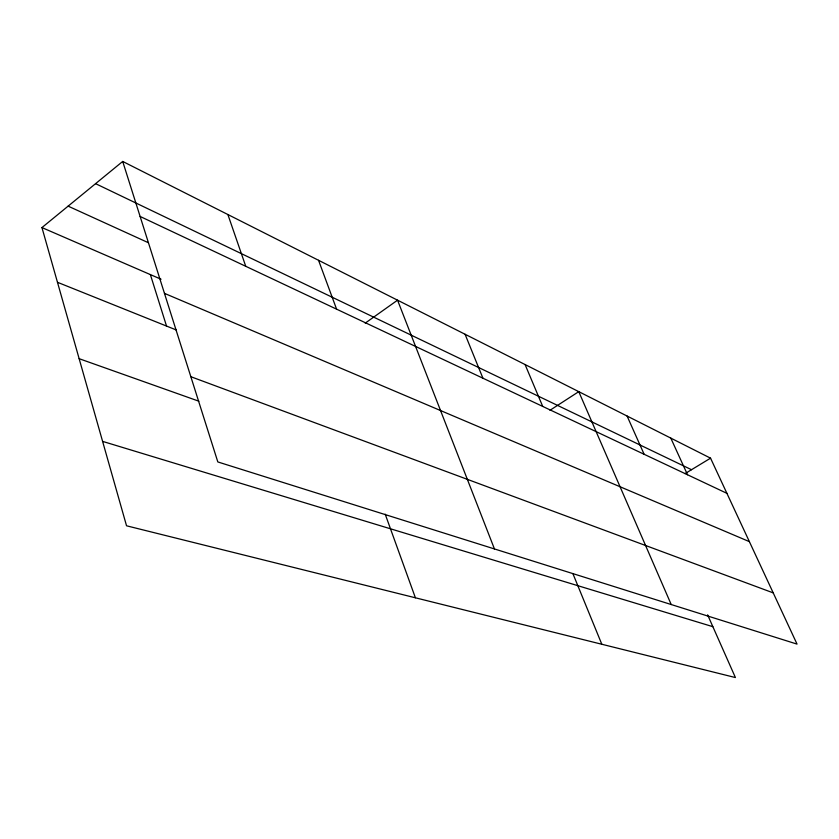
<?xml version="1.0" encoding="UTF-8"?>
<svg xmlns="http://www.w3.org/2000/svg" width="839" height="839" viewBox="0 0 839 839"><rect width="100%" height="100%" fill="white"/><g stroke="black" fill="none" stroke-linecap="round" stroke-linejoin="round"><path stroke-width="1.26" d="M707.613 614.84L735.415 677.555L126.542 525.791L41.95 227.579L122.704 161.445L710.549 458.167L797.05 644.111L217.825 461.943L122.704 161.445M365.227 323.13L397.55 300.173L494.444 548.937M549.975 410.292L578.763 391.645L671.21 604.531M685.054 473.626L710.549 458.167M102.589 441.377L712.856 626.681M79.139 358.683L198.853 401.199M190.852 376.711L773.222 592.879M57.471 282.292L176.19 329.937M164.465 293.356L749.384 541.637M41.95 227.579L161.057 279.23M68.127 206.142L148.377 242.723M140.123 216.452L726.91 493.342M95.583 183.657L691.514 469.704M670.801 438.105L687.519 474.748M627.09 416.039L644.132 454.277M525.078 364.546L542.718 406.422M572.953 573.771L601.815 644.258M465.068 334.258L482.928 378.211M318.547 260.3L336.586 309.161M385.195 514.16L415.399 597.788M227.872 214.522L245.743 266.288M150.37 274.594L166.531 326.067"/></g></svg>
